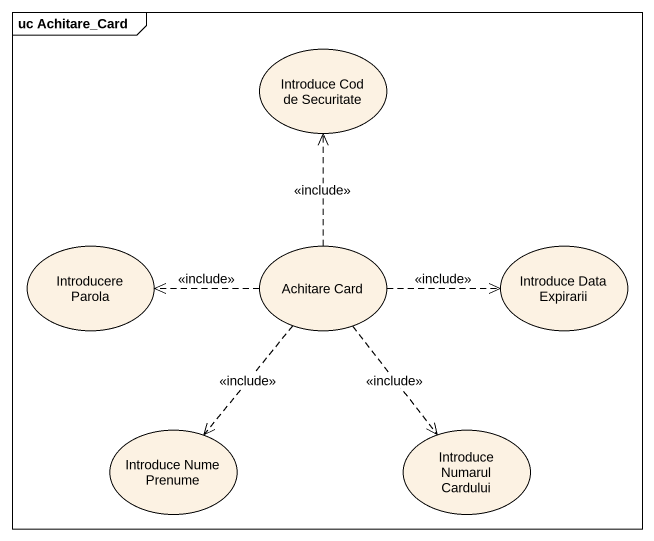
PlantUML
@startuml
mainframe uc Achitare_Card
usecase "Introduce Cod de Securitate" as Introduce_Cod_de_Securitate
usecase "Introducere Parola" as Introducere_Parola
usecase "Achitare Card" as Achitare_Card
usecase "Introduce Data Expirarii" as Introduce_Data_Expirarii
usecase "Introduce Nume Prenume" as Introduce_Nume_Prenume
usecase "Introduce Numarul Cardului" as Introduce_Numarul_Cardului
Achitare_Card .up.> Introduce_Cod_de_Securitate : <<include>>
Achitare_Card .left.> Introducere_Parola : <<include>>
Achitare_Card .right.> Introduce_Data_Expirarii : <<include>>
Achitare_Card ..> Introduce_Nume_Prenume : <<include>>
Achitare_Card ..> Introduce_Numarul_Cardului : <<include>>
@enduml
